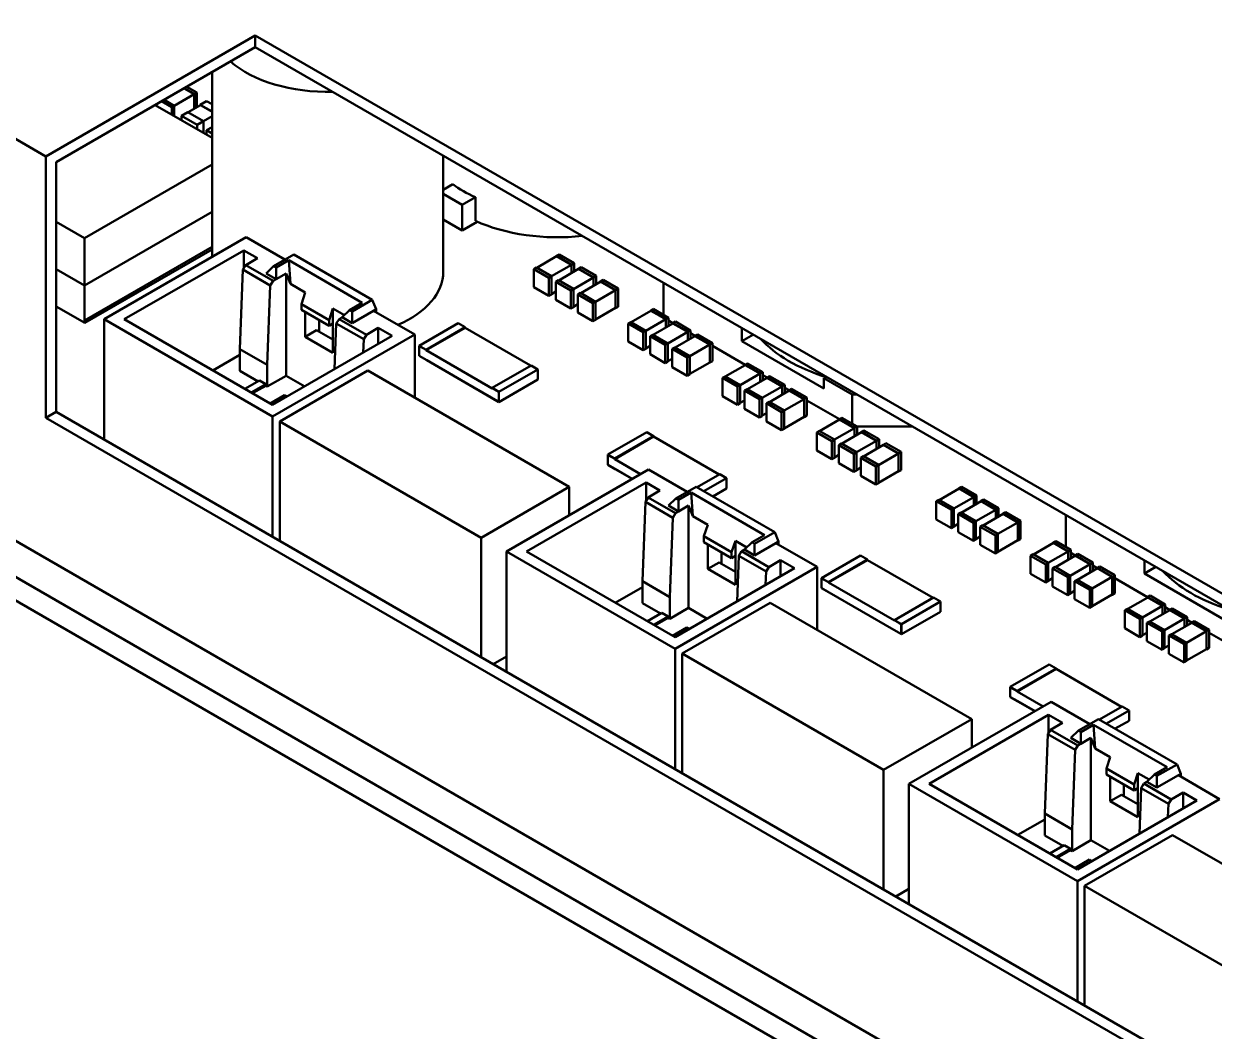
# Model space of a CAD drawing. Header units: millimetres. Extents: x 3324 to 4967, y 672 to 1683.
# Drawn here: x 4193.5 to 4260.5, y 1461.5 to 1518.1 of the extents above; entities that cross this region are included whole.
import ezdxf

# ---------------------------------------------------------------- set-up
doc = ezdxf.new("R2010")
doc.units = ezdxf.units.MM
doc.header["$LTSCALE"] = 1.8
doc.layers.add('외형선(ISO)', color=7, linetype='Continuous', lineweight=50)
doc.layers.add('좁은 외형선(ISO)', color=7, linetype='Continuous', lineweight=35)

msp = doc.modelspace()

# ---------------------------------------------------------------- linework, layer by layer
at = {"layer": '외형선(ISO)'}
for p, q in [((4165.099, 1527.805), (4194.762, 1510.679)), ((4194.762, 1510.679), (4206.535, 1517.477)), ((4206.535, 1517.477), (4206.535, 1516.823)), ((4206.535, 1517.477), (4342.229, 1439.134)), ((4206.535, 1516.823), (4195.328, 1510.353)), ((4341.663, 1438.807), (4206.535, 1516.823)), ((4204.101, 1515.418), (4204.101, 1505.021)), ((4203.097, 1514.178), (4201.975, 1513.53)), ((4202.525, 1514.508), (4203.097, 1514.178)), ((4202.534, 1514.513), (4203.106, 1514.183)), ((4202.676, 1514.595), (4203.247, 1514.265)), ((4203.097, 1514.178), (4203.097, 1513.364)), ((4203.247, 1514.265), (4203.106, 1514.183)), ((4203.106, 1514.183), (4203.106, 1513.368)), ((4203.247, 1514.265), (4203.247, 1513.45)), ((4337.173, 1405.841), (4149.79, 1514.027)), ((4200.898, 1513.569), (4204.101, 1511.719)), ((4200.941, 1513.544), (4200.985, 1513.569)), ((4200.985, 1513.619), (4200.985, 1513.519)), ((4201.261, 1513.779), (4201.833, 1513.448)), ((4201.403, 1513.86), (4201.975, 1513.53)), ((4201.975, 1513.53), (4201.833, 1513.448)), ((4201.833, 1513.448), (4201.833, 1513.029)), ((4201.975, 1513.53), (4201.975, 1512.947)), ((4202.751, 1513.164), (4203.451, 1513.567)), ((4203.442, 1513.581), (4203.795, 1513.785)), ((4204.101, 1513.2), (4203.442, 1513.581)), ((4203.442, 1513.562), (4203.442, 1513.581)), ((4203.451, 1513.567), (4204.101, 1513.192)), ((4204.101, 1513.609), (4203.795, 1513.785)), ((4335.971, 1404.494), (4147.457, 1513.333)), ((4202.381, 1512.764), (4202.336, 1512.738)), ((4202.381, 1512.969), (4202.735, 1513.173)), ((4203.265, 1512.458), (4202.381, 1512.969)), ((4202.381, 1512.712), (4202.381, 1512.969)), ((4203.619, 1512.663), (4202.735, 1513.173)), ((4203.617, 1512.663), (4204.101, 1512.943)), ((4203.265, 1512.458), (4203.619, 1512.663)), ((4203.265, 1512.202), (4203.265, 1512.458)), ((4203.619, 1511.998), (4203.619, 1512.663)), ((4203.795, 1512.152), (4204.101, 1512.329)), ((4204.101, 1511.976), (4203.795, 1512.152)), ((4203.795, 1511.896), (4203.795, 1512.152)), ((4147.457, 1512.027), (4335.971, 1403.188)), ((4203.769, 1511.911), (4203.795, 1511.926)), ((4194.762, 1495.982), (4194.762, 1510.679)), ((4195.328, 1510.353), (4195.328, 1496.309)), ((4204.101, 1510.227), (4196.925, 1506.084)), ((4217.101, 1510.723), (4217.101, 1504.181)), ((4217.64, 1509.115), (4217.101, 1508.804)), ((4217.101, 1508.565), (4218.167, 1507.949)), ((4218.913, 1508.38), (4218.167, 1507.949)), ((4218.913, 1508.38), (4218.913, 1507.053)), ((4204.101, 1507.562), (4196.926, 1503.419)), ((4218.167, 1507.949), (4218.167, 1506.516)), ((4196.925, 1506.084), (4195.328, 1507.006)), ((4218.167, 1506.516), (4217.101, 1507.132)), ((4218.167, 1506.516), (4219.017, 1507.007)), ((4196.925, 1506.084), (4196.925, 1503.42)), ((4206.023, 1506.131), (4198.033, 1501.518)), ((4208.197, 1504.875), (4206.023, 1506.131)), ((4204.101, 1505.589), (4196.925, 1501.446)), ((4204.101, 1505.444), (4196.943, 1501.311)), ((4199.164, 1501.518), (4205.882, 1505.396)), ((4205.882, 1505.396), (4205.882, 1504.379)), ((4205.882, 1505.396), (4206.659, 1504.947)), ((4206.659, 1504.947), (4205.995, 1504.563)), ((4208.692, 1505.161), (4207.561, 1504.508)), ((4207.702, 1504.426), (4208.41, 1504.835)), ((4212.546, 1502.446), (4208.41, 1504.835)), ((4208.41, 1504.835), (4208.507, 1503.503)), ((4213.112, 1502.61), (4208.692, 1505.161)), ((4223.479, 1505.064), (4222.357, 1504.416)), ((4223.612, 1505.161), (4223.471, 1505.079)), ((4223.471, 1505.079), (4224.319, 1504.589)), ((4223.471, 1505.079), (4223.471, 1505.059)), ((4223.479, 1505.064), (4224.311, 1504.584)), ((4223.612, 1505.161), (4224.461, 1504.671)), ((4196.924, 1503.419), (4195.328, 1504.341)), ((4205.669, 1499.844), (4205.84, 1504.31)), ((4205.84, 1504.31), (4205.995, 1504.563)), ((4205.84, 1504.31), (4207.378, 1503.422)), ((4205.995, 1504.563), (4207.533, 1503.675)), ((4207.137, 1504.1), (4207.561, 1504.508)), ((4207.137, 1504.1), (4207.702, 1503.773)), ((4207.561, 1504.508), (4207.702, 1504.426)), ((4207.702, 1504.426), (4207.702, 1503.773)), ((4207.702, 1503.773), (4208.268, 1504.1)), ((4208.268, 1504.1), (4208.507, 1503.503)), ((4208.268, 1498.343), (4208.268, 1504.1)), ((4222.339, 1504.426), (4222.198, 1504.345)), ((4222.198, 1504.345), (4223.046, 1503.855)), ((4222.198, 1504.345), (4222.198, 1503.324)), ((4222.339, 1504.426), (4223.188, 1503.936)), ((4224.311, 1504.584), (4223.188, 1503.936)), ((4224.716, 1504.35), (4223.594, 1503.702)), ((4224.311, 1504.584), (4224.311, 1504.115)), ((4224.461, 1504.671), (4224.319, 1504.589)), ((4224.319, 1504.589), (4224.319, 1504.12)), ((4224.461, 1504.671), (4224.461, 1504.202)), ((4224.849, 1504.447), (4224.708, 1504.365)), ((4224.708, 1504.365), (4225.557, 1503.875)), ((4224.708, 1504.365), (4224.708, 1504.345)), ((4224.716, 1504.35), (4225.548, 1503.87)), ((4224.849, 1504.447), (4225.698, 1503.957)), ((4196.925, 1503.42), (4196.925, 1501.446)), ((4207.207, 1498.956), (4207.378, 1503.422)), ((4207.533, 1503.675), (4207.378, 1503.422)), ((4207.702, 1503.773), (4207.533, 1503.675)), ((4209.346, 1503.018), (4208.507, 1503.503)), ((4223.188, 1503.936), (4223.046, 1503.855)), ((4223.046, 1503.855), (4223.046, 1502.834)), ((4223.188, 1503.936), (4223.188, 1502.916)), ((4223.577, 1503.712), (4223.435, 1503.63)), ((4223.435, 1503.63), (4224.284, 1503.14)), ((4223.435, 1503.63), (4223.435, 1502.609)), ((4223.577, 1503.712), (4224.425, 1503.222)), ((4225.548, 1503.87), (4224.425, 1503.221)), ((4225.954, 1503.635), (4224.831, 1502.987)), ((4225.548, 1503.87), (4225.548, 1503.401)), ((4225.698, 1503.957), (4225.557, 1503.875)), ((4225.557, 1503.875), (4225.557, 1503.406)), ((4225.698, 1503.957), (4225.698, 1503.488)), ((4226.087, 1503.732), (4225.945, 1503.651)), ((4225.945, 1503.651), (4226.794, 1503.161)), ((4225.945, 1503.651), (4225.945, 1503.63)), ((4225.954, 1503.635), (4226.785, 1503.155)), ((4226.087, 1503.732), (4226.935, 1503.242)), ((4229.481, 1501.773), (4229.481, 1503.576)), ((4209.346, 1503.018), (4209.134, 1502.375)), ((4222.198, 1503.324), (4223.046, 1502.834)), ((4223.188, 1502.916), (4223.046, 1502.834)), ((4223.435, 1503.079), (4223.188, 1502.936)), ((4224.425, 1503.222), (4224.284, 1503.14)), ((4224.284, 1503.14), (4224.284, 1502.12)), ((4224.425, 1503.222), (4224.425, 1502.201)), ((4224.814, 1502.997), (4224.673, 1502.916)), ((4224.673, 1502.916), (4225.521, 1502.426)), ((4224.673, 1502.916), (4224.673, 1501.895)), ((4224.814, 1502.997), (4225.663, 1502.507)), ((4226.785, 1503.155), (4225.663, 1502.507)), ((4226.785, 1503.155), (4226.785, 1502.155)), ((4226.935, 1503.242), (4226.794, 1503.161)), ((4226.794, 1503.161), (4226.794, 1502.14)), ((4226.935, 1503.242), (4226.935, 1502.222)), ((4195.328, 1502.243), (4196.943, 1501.311)), ((4209.134, 1502.375), (4210.69, 1501.477)), ((4209.134, 1502.375), (4209.134, 1502.048)), ((4209.134, 1502.048), (4210.69, 1501.15)), ((4210.902, 1502.12), (4210.69, 1501.477)), ((4211.541, 1501.751), (4210.902, 1502.12)), ((4210.902, 1502.12), (4210.902, 1501.273)), ((4211.839, 1502.038), (4211.415, 1501.63)), ((4211.839, 1502.038), (4212.546, 1502.446)), ((4211.839, 1502.038), (4211.98, 1501.956)), ((4213.112, 1502.61), (4211.98, 1501.956)), ((4213.324, 1502.079), (4213.112, 1502.61)), ((4213.183, 1501.997), (4213.324, 1502.079)), ((4213.324, 1501.916), (4213.324, 1502.079)), ((4223.435, 1502.609), (4224.284, 1502.12)), ((4224.425, 1502.201), (4224.284, 1502.12)), ((4224.673, 1502.364), (4224.425, 1502.221)), ((4225.663, 1502.507), (4225.521, 1502.426)), ((4225.521, 1502.426), (4225.521, 1501.405)), ((4225.663, 1502.507), (4225.663, 1501.487)), ((4226.785, 1502.155), (4225.663, 1501.507)), ((4226.777, 1502.15), (4226.794, 1502.14)), ((4226.935, 1502.222), (4226.794, 1502.14)), ((4228.915, 1502.099), (4228.774, 1502.018)), ((4228.915, 1502.099), (4229.764, 1501.609)), ((4196.943, 1501.311), (4196.925, 1501.446)), ((4207.508, 1496.047), (4198.033, 1501.518)), ((4198.033, 1501.518), (4198.033, 1494.747)), ((4207.508, 1496.7), (4199.164, 1501.518)), ((4209.346, 1500.538), (4209.346, 1501.926)), ((4210.124, 1500.824), (4210.124, 1501.477)), ((4210.69, 1501.477), (4210.69, 1501.15)), ((4211.09, 1501.279), (4211.245, 1501.532)), ((4211.415, 1501.63), (4211.245, 1501.532)), ((4211.245, 1501.532), (4212.783, 1500.644)), ((4211.415, 1501.63), (4211.98, 1501.303)), ((4211.98, 1501.303), (4213.183, 1501.997)), ((4211.98, 1501.303), (4211.98, 1501.956)), ((4215.498, 1500.66), (4213.183, 1501.997)), ((4224.673, 1501.895), (4225.521, 1501.405)), ((4225.663, 1501.487), (4225.521, 1501.405)), ((4227.642, 1501.364), (4227.501, 1501.283)), ((4227.642, 1501.364), (4228.491, 1500.874)), ((4228.782, 1502.002), (4227.66, 1501.354)), ((4229.614, 1501.522), (4228.491, 1500.874)), ((4228.774, 1502.018), (4229.622, 1501.528)), ((4228.774, 1502.018), (4228.774, 1501.998)), ((4228.782, 1502.002), (4229.614, 1501.522)), ((4229.614, 1501.522), (4229.614, 1501.054)), ((4229.764, 1501.609), (4229.622, 1501.528)), ((4229.622, 1501.528), (4229.622, 1501.059)), ((4229.764, 1501.609), (4229.764, 1501.14)), ((4230.011, 1501.303), (4229.764, 1501.446)), ((4230.153, 1501.385), (4230.011, 1501.303)), ((4230.153, 1501.385), (4231.001, 1500.895)), ((4209.346, 1500.538), (4209.983, 1500.905)), ((4210.902, 1500.375), (4209.983, 1500.905)), ((4210.69, 1501.15), (4210.902, 1501.273)), ((4210.902, 1499.64), (4210.902, 1501.273)), ((4211.09, 1501.279), (4210.992, 1498.712)), ((4211.09, 1501.279), (4212.628, 1500.391)), ((4212.783, 1500.644), (4213.448, 1501.028)), ((4213.448, 1501.028), (4214.225, 1500.579)), ((4213.448, 1501.028), (4213.448, 1500.13)), ((4217.937, 1501.293), (4215.745, 1500.027)), ((4218.326, 1501.068), (4216.134, 1499.803)), ((4218.326, 1501.04), (4216.134, 1499.774)), ((4217.937, 1501.293), (4218.326, 1501.068)), ((4218.326, 1501.068), (4218.326, 1501.04)), ((4218.326, 1501.04), (4222.014, 1498.911)), ((4227.501, 1501.283), (4228.35, 1500.793)), ((4227.501, 1501.283), (4227.501, 1500.262)), ((4228.491, 1500.874), (4228.35, 1500.793)), ((4228.35, 1500.793), (4228.35, 1499.772)), ((4228.491, 1500.874), (4228.491, 1499.854)), ((4230.02, 1501.288), (4228.897, 1500.64)), ((4230.851, 1500.808), (4229.728, 1500.16)), ((4230.011, 1501.303), (4230.86, 1500.813)), ((4230.011, 1501.303), (4230.011, 1501.283)), ((4230.02, 1501.288), (4230.851, 1500.808)), ((4230.851, 1500.808), (4230.851, 1500.339)), ((4231.001, 1500.895), (4230.86, 1500.813)), ((4230.86, 1500.813), (4230.86, 1500.344)), ((4231.001, 1500.895), (4231.001, 1500.426)), ((4231.249, 1500.589), (4231.001, 1500.732)), ((4233.9, 1500.282), (4233.9, 1501.024)), ((4207.508, 1496.047), (4215.498, 1500.66)), ((4214.225, 1500.579), (4207.508, 1496.7)), ((4209.346, 1500.538), (4210.902, 1499.64)), ((4212.628, 1500.391), (4212.599, 1499.64)), ((4212.783, 1500.644), (4212.628, 1500.391)), ((4215.498, 1500.66), (4215.498, 1497.108)), ((4215.745, 1499.456), (4215.745, 1500.027)), ((4215.745, 1500.027), (4216.134, 1499.803)), ((4227.501, 1500.262), (4228.35, 1499.772)), ((4228.88, 1500.65), (4228.739, 1500.568)), ((4228.739, 1500.568), (4229.587, 1500.078)), ((4228.739, 1500.568), (4228.739, 1499.548)), ((4228.88, 1500.65), (4229.728, 1500.16)), ((4229.728, 1500.16), (4229.587, 1500.078)), ((4229.587, 1500.078), (4229.587, 1499.058)), ((4229.728, 1500.16), (4229.728, 1499.139)), ((4231.257, 1500.574), (4230.135, 1499.925)), ((4232.089, 1500.093), (4230.966, 1499.445)), ((4231.39, 1500.67), (4231.249, 1500.589)), ((4231.249, 1500.589), (4232.097, 1500.099)), ((4231.249, 1500.589), (4231.249, 1500.569)), ((4231.257, 1500.574), (4232.089, 1500.093)), ((4231.39, 1500.67), (4232.239, 1500.18)), ((4232.089, 1500.093), (4232.089, 1499.093)), ((4232.239, 1500.18), (4232.097, 1500.099)), ((4232.097, 1500.099), (4232.097, 1499.078)), ((4232.239, 1500.18), (4232.239, 1499.16)), ((4233.9, 1500.282), (4234.543, 1500.653)), ((4238.497, 1497.629), (4233.9, 1500.282)), ((4204.149, 1498.639), (4205.669, 1499.517)), ((4205.669, 1498.619), (4205.669, 1499.844)), ((4207.207, 1498.956), (4205.669, 1499.844)), ((4216.17, 1499.211), (4215.745, 1499.456)), ((4216.134, 1499.803), (4216.134, 1499.774)), ((4216.134, 1499.774), (4219.847, 1497.631)), ((4228.491, 1499.854), (4228.35, 1499.772)), ((4228.739, 1500.017), (4228.491, 1499.874)), ((4228.739, 1499.548), (4229.587, 1499.058)), ((4230.117, 1499.935), (4229.976, 1499.854)), ((4229.976, 1499.854), (4230.824, 1499.364)), ((4229.976, 1499.854), (4229.976, 1498.833)), ((4230.117, 1499.935), (4230.966, 1499.446)), ((4230.966, 1499.446), (4230.824, 1499.364)), ((4230.824, 1499.364), (4230.824, 1498.343)), ((4230.966, 1499.446), (4230.966, 1498.425)), ((4234.077, 1498.956), (4232.239, 1500.017)), ((4207.207, 1497.731), (4207.207, 1498.956)), ((4219.811, 1497.108), (4216.17, 1499.211)), ((4222.039, 1498.925), (4219.847, 1497.659)), ((4222.428, 1498.7), (4220.236, 1497.435)), ((4222.428, 1498.7), (4222.039, 1498.925)), ((4222.428, 1498.129), (4222.428, 1498.7)), ((4229.728, 1499.139), (4229.587, 1499.058)), ((4229.976, 1499.302), (4229.728, 1499.159)), ((4229.976, 1498.833), (4230.824, 1498.343)), ((4232.089, 1499.093), (4230.966, 1498.445)), ((4232.08, 1499.088), (4232.097, 1499.078)), ((4232.239, 1499.16), (4232.097, 1499.078)), ((4234.086, 1498.941), (4232.963, 1498.292)), ((4234.219, 1499.037), (4234.077, 1498.956)), ((4234.077, 1498.956), (4234.926, 1498.466)), ((4234.077, 1498.956), (4234.077, 1498.936)), ((4234.086, 1498.941), (4234.917, 1498.46)), ((4234.219, 1499.037), (4235.067, 1498.547)), ((4206.695, 1498.027), (4205.669, 1498.619)), ((4206.766, 1498.068), (4205.952, 1497.598)), ((4206.766, 1498.068), (4207.119, 1497.864)), ((4208.268, 1498.343), (4207.207, 1497.731)), ((4212.853, 1498.635), (4207.904, 1495.777)), ((4209.311, 1497.741), (4208.268, 1498.343)), ((4224.188, 1492.091), (4212.853, 1498.635)), ((4222.428, 1498.129), (4220.236, 1496.863)), ((4230.966, 1498.425), (4230.824, 1498.343)), ((4232.946, 1498.302), (4232.804, 1498.221)), ((4232.804, 1498.221), (4233.653, 1497.731)), ((4232.804, 1498.221), (4232.804, 1497.2)), ((4232.946, 1498.302), (4233.794, 1497.813)), ((4234.917, 1498.46), (4233.794, 1497.812)), ((4235.323, 1498.226), (4234.201, 1497.578)), ((4234.917, 1498.46), (4234.917, 1497.992)), ((4235.067, 1498.547), (4234.926, 1498.466)), ((4234.926, 1498.466), (4234.926, 1497.997)), ((4235.067, 1498.547), (4235.067, 1498.078)), ((4235.315, 1498.241), (4235.067, 1498.384)), ((4235.456, 1498.323), (4235.315, 1498.241)), ((4235.315, 1498.241), (4236.163, 1497.751)), ((4235.315, 1498.241), (4235.315, 1498.221)), ((4235.323, 1498.226), (4236.155, 1497.746)), ((4235.456, 1498.323), (4236.305, 1497.833)), ((4238.497, 1498.2), (4238.644, 1498.286)), ((4240.088, 1497.282), (4238.497, 1498.2)), ((4238.497, 1498.2), (4238.497, 1497.629)), ((4206.306, 1497.394), (4207.119, 1497.864)), ((4206.377, 1497.353), (4207.119, 1497.782)), ((4207.119, 1497.782), (4207.119, 1497.864)), ((4207.207, 1497.731), (4207.119, 1497.782)), ((4220.236, 1497.435), (4219.847, 1497.659)), ((4219.847, 1497.659), (4219.847, 1497.631)), ((4220.236, 1496.863), (4220.236, 1497.435)), ((4233.794, 1497.813), (4233.653, 1497.731)), ((4233.653, 1497.731), (4233.653, 1496.71)), ((4233.794, 1497.813), (4233.794, 1496.792)), ((4234.183, 1497.588), (4234.042, 1497.506)), ((4234.042, 1497.506), (4234.89, 1497.016)), ((4234.042, 1497.506), (4234.042, 1496.486)), ((4234.183, 1497.588), (4235.032, 1497.098)), ((4236.155, 1497.746), (4235.032, 1497.098)), ((4236.561, 1497.512), (4235.438, 1496.864)), ((4236.155, 1497.746), (4236.155, 1497.277)), ((4236.305, 1497.833), (4236.163, 1497.751)), ((4236.163, 1497.751), (4236.163, 1497.282)), ((4236.305, 1497.833), (4236.305, 1497.364)), ((4236.552, 1497.527), (4236.305, 1497.67)), ((4236.693, 1497.608), (4236.552, 1497.527)), ((4236.552, 1497.527), (4237.401, 1497.037)), ((4236.552, 1497.527), (4236.552, 1497.507)), ((4236.561, 1497.512), (4237.392, 1497.032)), ((4236.693, 1497.608), (4237.542, 1497.119)), ((4208.18, 1497.251), (4207.367, 1496.782)), ((4208.321, 1497.17), (4208.18, 1497.251)), ((4219.811, 1497.108), (4220.236, 1496.863)), ((4232.804, 1497.2), (4233.653, 1496.71)), ((4233.794, 1496.792), (4233.653, 1496.71)), ((4234.042, 1496.955), (4233.794, 1496.812)), ((4235.032, 1497.098), (4234.89, 1497.016)), ((4234.89, 1497.016), (4234.89, 1495.996)), ((4235.032, 1497.098), (4235.032, 1496.077)), ((4235.421, 1496.874), (4235.279, 1496.792)), ((4235.279, 1496.792), (4236.128, 1496.302)), ((4235.279, 1496.792), (4235.279, 1495.771)), ((4235.421, 1496.874), (4236.269, 1496.384)), ((4237.392, 1497.032), (4236.269, 1496.383)), ((4237.392, 1497.032), (4237.392, 1496.031)), ((4237.542, 1497.119), (4237.401, 1497.037)), ((4237.401, 1497.037), (4237.401, 1496.016)), ((4237.542, 1497.119), (4237.542, 1496.098)), ((4239.38, 1495.894), (4237.542, 1496.955)), ((4240.088, 1497.282), (4240.088, 1495.649)), ((4240.383, 1497.282), (4240.088, 1497.282)), ((4195.328, 1496.309), (4194.762, 1495.982)), ((4195.328, 1496.309), (4330.456, 1418.293)), ((4207.508, 1489.277), (4207.508, 1496.047)), ((4234.042, 1496.486), (4234.89, 1495.996)), ((4235.032, 1496.077), (4234.89, 1495.996)), ((4235.279, 1496.24), (4235.032, 1496.097)), ((4236.269, 1496.384), (4236.128, 1496.302)), ((4236.128, 1496.302), (4236.128, 1495.281)), ((4236.269, 1496.384), (4236.269, 1495.363)), ((4237.392, 1496.031), (4236.269, 1495.383)), ((4237.383, 1496.026), (4237.401, 1496.016)), ((4237.542, 1496.098), (4237.401, 1496.016)), ((4330.456, 1417.64), (4194.762, 1495.982)), ((4207.904, 1495.777), (4219.239, 1489.233)), ((4207.904, 1495.777), (4207.904, 1489.048)), ((4235.279, 1495.771), (4236.128, 1495.281)), ((4236.269, 1495.363), (4236.128, 1495.281)), ((4239.389, 1495.879), (4238.266, 1495.231)), ((4240.221, 1495.399), (4239.098, 1494.75)), ((4239.522, 1495.975), (4239.38, 1495.894)), ((4239.38, 1495.894), (4240.229, 1495.404)), ((4239.38, 1495.894), (4239.38, 1495.874)), ((4239.389, 1495.879), (4240.221, 1495.399)), ((4239.522, 1495.975), (4240.37, 1495.486)), ((4240.221, 1495.399), (4240.221, 1494.93)), ((4240.37, 1495.486), (4240.229, 1495.404)), ((4240.229, 1495.404), (4240.229, 1494.935)), ((4240.37, 1495.486), (4243.494, 1495.486)), ((4240.37, 1495.486), (4240.37, 1495.016)), ((4228.544, 1495.169), (4226.352, 1493.904)), ((4228.933, 1494.945), (4226.741, 1493.679)), ((4228.933, 1494.916), (4226.741, 1493.65)), ((4228.544, 1495.169), (4228.933, 1494.945)), ((4228.933, 1494.945), (4228.933, 1494.916)), ((4228.933, 1494.916), (4232.621, 1492.787)), ((4238.249, 1495.241), (4238.108, 1495.159)), ((4238.108, 1495.159), (4238.956, 1494.669)), ((4238.108, 1495.159), (4238.108, 1494.138)), ((4238.249, 1495.241), (4239.098, 1494.751)), ((4239.098, 1494.751), (4238.956, 1494.669)), ((4239.098, 1494.751), (4239.098, 1493.73)), ((4240.626, 1495.164), (4239.504, 1494.516)), ((4241.458, 1494.684), (4240.335, 1494.036)), ((4240.759, 1495.261), (4240.618, 1495.179)), ((4240.618, 1495.179), (4241.466, 1494.689)), ((4240.618, 1495.179), (4240.618, 1495.159)), ((4240.626, 1495.164), (4241.458, 1494.684)), ((4240.759, 1495.261), (4241.608, 1494.771)), ((4241.458, 1494.684), (4241.458, 1494.215)), ((4241.608, 1494.771), (4241.466, 1494.689)), ((4241.466, 1494.689), (4241.466, 1494.22)), ((4241.608, 1494.771), (4241.608, 1494.302)), ((4238.108, 1494.138), (4238.956, 1493.648)), ((4238.956, 1494.669), (4238.956, 1493.648)), ((4239.487, 1494.526), (4239.345, 1494.445)), ((4239.345, 1494.445), (4240.194, 1493.955)), ((4239.345, 1494.445), (4239.345, 1493.424)), ((4239.487, 1494.526), (4240.335, 1494.036)), ((4240.335, 1494.036), (4240.194, 1493.955)), ((4240.335, 1494.036), (4240.335, 1493.016)), ((4241.864, 1494.45), (4240.741, 1493.802)), ((4241.997, 1494.547), (4241.855, 1494.465)), ((4241.855, 1494.465), (4242.704, 1493.975)), ((4241.855, 1494.465), (4241.855, 1494.445)), ((4241.864, 1494.45), (4242.695, 1493.97)), ((4241.997, 1494.547), (4242.845, 1494.057)), ((4242.845, 1494.057), (4242.704, 1493.975)), ((4242.845, 1494.057), (4242.845, 1493.036)), ((4226.352, 1493.332), (4226.352, 1493.904)), ((4226.352, 1493.904), (4226.741, 1493.679)), ((4226.776, 1493.087), (4226.352, 1493.332)), ((4226.741, 1493.679), (4226.741, 1493.65)), ((4226.741, 1493.65), (4228.201, 1492.807)), ((4239.098, 1493.73), (4238.956, 1493.648)), ((4239.345, 1493.893), (4239.098, 1493.75)), ((4239.345, 1493.424), (4240.194, 1492.934)), ((4240.194, 1493.955), (4240.194, 1492.934)), ((4240.724, 1493.812), (4240.583, 1493.73)), ((4240.583, 1493.73), (4241.431, 1493.24)), ((4240.583, 1493.73), (4240.583, 1492.709)), ((4240.724, 1493.812), (4241.572, 1493.322)), ((4242.695, 1493.97), (4241.572, 1493.321)), ((4242.695, 1493.97), (4242.695, 1492.97)), ((4242.704, 1493.975), (4242.704, 1492.954)), ((4228.65, 1493.067), (4220.66, 1488.454)), ((4227.731, 1492.536), (4226.776, 1493.087)), ((4230.825, 1491.812), (4228.65, 1493.067)), ((4232.645, 1492.801), (4231.373, 1492.067)), ((4233.034, 1492.577), (4232.645, 1492.801)), ((4240.335, 1493.016), (4240.194, 1492.934)), ((4240.583, 1493.179), (4240.335, 1493.036)), ((4240.583, 1492.709), (4241.431, 1492.22)), ((4241.572, 1493.322), (4241.431, 1493.24)), ((4241.431, 1493.24), (4241.431, 1492.22)), ((4241.572, 1493.322), (4241.572, 1492.301)), ((4242.695, 1492.97), (4241.572, 1492.321)), ((4242.687, 1492.964), (4242.704, 1492.954)), ((4242.845, 1493.036), (4242.704, 1492.954)), ((4219.239, 1489.233), (4224.188, 1492.091)), ((4221.792, 1488.454), (4228.509, 1492.332)), ((4224.188, 1492.091), (4224.188, 1490.491)), ((4228.509, 1492.332), (4228.509, 1491.315)), ((4228.509, 1492.332), (4229.287, 1491.883)), ((4231.32, 1492.097), (4230.188, 1491.444)), ((4235.739, 1489.546), (4231.32, 1492.097)), ((4233.034, 1492.577), (4231.762, 1491.842)), ((4233.034, 1492.005), (4232.257, 1491.556)), ((4233.034, 1492.005), (4233.034, 1492.577)), ((4241.572, 1492.301), (4241.431, 1492.22)), ((4246.106, 1492), (4244.984, 1491.352)), ((4246.239, 1492.097), (4246.098, 1492.015)), ((4246.098, 1492.015), (4246.947, 1491.526)), ((4246.098, 1492.015), (4246.098, 1491.995)), ((4246.106, 1492), (4246.938, 1491.52)), ((4246.239, 1492.097), (4247.088, 1491.607)), ((4228.467, 1491.246), (4228.622, 1491.499)), ((4229.287, 1491.883), (4228.622, 1491.499)), ((4228.622, 1491.499), (4230.16, 1490.611)), ((4229.764, 1491.036), (4230.188, 1491.444)), ((4230.188, 1491.444), (4230.33, 1491.362)), ((4230.33, 1491.362), (4231.037, 1491.771)), ((4230.33, 1491.362), (4230.33, 1490.709)), ((4235.174, 1489.382), (4231.037, 1491.771)), ((4231.037, 1491.771), (4231.134, 1490.439)), ((4244.967, 1491.362), (4244.825, 1491.281)), ((4244.967, 1491.362), (4245.815, 1490.872)), ((4246.938, 1491.52), (4245.815, 1490.872)), ((4246.938, 1491.52), (4246.938, 1491.052)), ((4247.088, 1491.607), (4246.947, 1491.526)), ((4246.947, 1491.526), (4246.947, 1491.056)), ((4247.088, 1491.607), (4247.088, 1491.138)), ((4247.477, 1491.383), (4247.335, 1491.301)), ((4247.477, 1491.383), (4248.325, 1490.893)), ((4228.297, 1486.78), (4228.467, 1491.246)), ((4228.467, 1491.246), (4230.005, 1490.359)), ((4229.764, 1491.036), (4230.33, 1490.709)), ((4230.33, 1490.709), (4230.16, 1490.611)), ((4230.33, 1490.709), (4230.896, 1491.036)), ((4230.896, 1491.036), (4231.134, 1490.439)), ((4230.896, 1485.28), (4230.896, 1491.036)), ((4244.825, 1491.281), (4245.674, 1490.791)), ((4244.825, 1491.281), (4244.825, 1490.26)), ((4245.815, 1490.872), (4245.674, 1490.791)), ((4245.674, 1490.791), (4245.674, 1489.77)), ((4245.815, 1490.872), (4245.815, 1489.852)), ((4247.344, 1491.286), (4246.221, 1490.638)), ((4248.175, 1490.806), (4247.053, 1490.157)), ((4247.335, 1491.301), (4248.184, 1490.811)), ((4247.335, 1491.301), (4247.335, 1491.281)), ((4247.344, 1491.286), (4248.175, 1490.806)), ((4248.175, 1490.806), (4248.175, 1490.337)), ((4248.325, 1490.893), (4248.184, 1490.811)), ((4248.184, 1490.811), (4248.184, 1490.342)), ((4248.325, 1490.893), (4248.325, 1490.424)), ((4248.714, 1490.668), (4248.573, 1490.587)), ((4248.714, 1490.668), (4249.563, 1490.178)), ((4229.835, 1485.892), (4230.005, 1490.359)), ((4230.16, 1490.611), (4230.005, 1490.359)), ((4231.974, 1489.954), (4231.134, 1490.439)), ((4244.825, 1490.26), (4245.674, 1489.77)), ((4246.063, 1490.015), (4245.815, 1489.872)), ((4246.204, 1490.648), (4246.063, 1490.566)), ((4246.063, 1490.566), (4246.911, 1490.076)), ((4246.063, 1490.566), (4246.063, 1489.546)), ((4246.204, 1490.648), (4247.053, 1490.158)), ((4247.053, 1490.158), (4246.911, 1490.076)), ((4246.911, 1490.076), (4246.911, 1489.056)), ((4247.053, 1490.158), (4247.053, 1489.137)), ((4248.581, 1490.571), (4247.459, 1489.923)), ((4249.413, 1490.091), (4248.29, 1489.443)), ((4248.573, 1490.587), (4249.421, 1490.097)), ((4248.573, 1490.587), (4248.573, 1490.567)), ((4248.581, 1490.571), (4249.413, 1490.091)), ((4249.413, 1490.091), (4249.413, 1489.091)), ((4249.563, 1490.178), (4249.421, 1490.097)), ((4249.421, 1490.097), (4249.421, 1489.076)), ((4249.563, 1490.178), (4249.563, 1489.158)), ((4252.108, 1488.709), (4252.108, 1490.512)), ((4231.974, 1489.954), (4231.762, 1489.311)), ((4234.466, 1488.974), (4235.174, 1489.382)), ((4235.739, 1489.546), (4234.608, 1488.893)), ((4235.951, 1489.015), (4235.739, 1489.546)), ((4245.815, 1489.852), (4245.674, 1489.77)), ((4246.063, 1489.546), (4246.911, 1489.056)), ((4247.441, 1489.933), (4247.3, 1489.852)), ((4247.3, 1489.852), (4248.149, 1489.362)), ((4247.3, 1489.852), (4247.3, 1488.831)), ((4247.441, 1489.933), (4248.29, 1489.443)), ((4248.29, 1489.443), (4248.149, 1489.362)), ((4248.149, 1489.362), (4248.149, 1488.341)), ((4248.29, 1489.443), (4248.29, 1488.423)), ((4219.239, 1489.233), (4219.239, 1482.504)), ((4231.762, 1489.311), (4233.317, 1488.413)), ((4231.762, 1489.311), (4231.762, 1488.984)), ((4231.762, 1488.984), (4233.317, 1488.086)), ((4231.974, 1487.474), (4231.974, 1488.862)), ((4233.53, 1489.056), (4233.317, 1488.413)), ((4234.168, 1488.687), (4233.53, 1489.056)), ((4233.53, 1489.056), (4233.53, 1488.209)), ((4234.466, 1488.974), (4234.042, 1488.566)), ((4234.466, 1488.974), (4234.608, 1488.893)), ((4234.608, 1488.239), (4235.81, 1488.933)), ((4234.608, 1488.239), (4234.608, 1488.893)), ((4235.81, 1488.933), (4235.951, 1489.015)), ((4238.126, 1487.596), (4235.81, 1488.933)), ((4235.951, 1488.852), (4235.951, 1489.015)), ((4247.053, 1489.137), (4246.911, 1489.056)), ((4247.3, 1489.3), (4247.053, 1489.157)), ((4247.3, 1488.831), (4248.149, 1488.341)), ((4249.413, 1489.091), (4248.29, 1488.443)), ((4249.404, 1489.086), (4249.421, 1489.076)), ((4249.563, 1489.158), (4249.421, 1489.076)), ((4251.41, 1488.938), (4250.287, 1488.29)), ((4251.543, 1489.035), (4251.401, 1488.954)), ((4251.401, 1488.954), (4252.25, 1488.464)), ((4251.401, 1488.954), (4251.401, 1488.934)), ((4251.41, 1488.938), (4252.241, 1488.458)), ((4251.543, 1489.035), (4252.391, 1488.545)), ((4230.135, 1482.983), (4220.66, 1488.454)), ((4220.66, 1488.454), (4220.66, 1481.683)), ((4230.135, 1483.636), (4221.792, 1488.454)), ((4232.752, 1487.76), (4232.752, 1488.413)), ((4233.317, 1488.413), (4233.317, 1488.086)), ((4233.317, 1488.086), (4233.53, 1488.209)), ((4233.53, 1486.576), (4233.53, 1488.209)), ((4233.718, 1488.215), (4233.62, 1485.648)), ((4233.718, 1488.215), (4233.872, 1488.468)), ((4233.718, 1488.215), (4235.256, 1487.327)), ((4234.042, 1488.566), (4233.872, 1488.468)), ((4233.872, 1488.468), (4235.41, 1487.58)), ((4234.042, 1488.566), (4234.608, 1488.239)), ((4240.565, 1488.229), (4238.373, 1486.963)), ((4240.954, 1488.004), (4238.762, 1486.739)), ((4240.565, 1488.229), (4240.954, 1488.004)), ((4240.954, 1488.004), (4240.954, 1487.976)), ((4248.29, 1488.423), (4248.149, 1488.341)), ((4250.27, 1488.3), (4250.128, 1488.219)), ((4250.128, 1488.219), (4250.977, 1487.729)), ((4250.128, 1488.219), (4250.128, 1487.198)), ((4250.27, 1488.3), (4251.118, 1487.81)), ((4252.241, 1488.458), (4251.118, 1487.81)), ((4252.647, 1488.224), (4251.525, 1487.576)), ((4252.241, 1488.458), (4252.241, 1487.99)), ((4252.391, 1488.545), (4252.25, 1488.464)), ((4252.25, 1488.464), (4252.25, 1487.995)), ((4252.391, 1488.545), (4252.391, 1488.076)), ((4252.639, 1488.239), (4252.391, 1488.382)), ((4252.78, 1488.321), (4252.639, 1488.239)), ((4252.639, 1488.239), (4253.487, 1487.749)), ((4252.639, 1488.239), (4252.639, 1488.219)), ((4252.647, 1488.224), (4253.479, 1487.744)), ((4252.78, 1488.321), (4253.629, 1487.831)), ((4230.135, 1482.983), (4238.126, 1487.596)), ((4236.853, 1487.515), (4230.135, 1483.636)), ((4231.974, 1487.474), (4232.61, 1487.841)), ((4231.974, 1487.474), (4233.53, 1486.576)), ((4233.53, 1487.311), (4232.61, 1487.841)), ((4235.256, 1487.327), (4235.227, 1486.576)), ((4235.41, 1487.58), (4235.256, 1487.327)), ((4235.41, 1487.58), (4236.075, 1487.964)), ((4236.075, 1487.964), (4236.853, 1487.515)), ((4236.075, 1487.964), (4236.075, 1487.066)), ((4238.126, 1487.596), (4238.126, 1484.044)), ((4240.954, 1487.976), (4238.762, 1486.71)), ((4240.954, 1487.976), (4244.641, 1485.847)), ((4251.118, 1487.81), (4250.977, 1487.729)), ((4250.977, 1487.729), (4250.977, 1486.708)), ((4251.118, 1487.81), (4251.118, 1486.79)), ((4251.507, 1487.586), (4251.366, 1487.504)), ((4251.366, 1487.504), (4252.214, 1487.014)), ((4251.366, 1487.504), (4251.366, 1486.484)), ((4251.507, 1487.586), (4252.356, 1487.096)), ((4253.479, 1487.744), (4252.356, 1487.096)), ((4253.885, 1487.51), (4252.762, 1486.861)), ((4253.479, 1487.744), (4253.479, 1487.275)), ((4253.629, 1487.831), (4253.487, 1487.749)), ((4253.487, 1487.749), (4253.487, 1487.28)), ((4253.629, 1487.831), (4253.629, 1487.362)), ((4253.876, 1487.525), (4253.629, 1487.668)), ((4254.018, 1487.606), (4253.876, 1487.525)), ((4253.876, 1487.525), (4254.725, 1487.035)), ((4253.876, 1487.525), (4253.876, 1487.505)), ((4253.885, 1487.51), (4254.716, 1487.029)), ((4254.018, 1487.606), (4254.866, 1487.116)), ((4256.528, 1487.219), (4256.528, 1487.96)), ((4256.528, 1487.219), (4257.17, 1487.589)), ((4228.297, 1485.555), (4228.297, 1486.78)), ((4229.835, 1485.892), (4228.297, 1486.78)), ((4238.373, 1486.392), (4238.373, 1486.963)), ((4238.373, 1486.963), (4238.762, 1486.739)), ((4238.762, 1486.739), (4238.762, 1486.71)), ((4238.762, 1486.71), (4242.474, 1484.567)), ((4250.128, 1487.198), (4250.977, 1486.708)), ((4251.118, 1486.79), (4250.977, 1486.708)), ((4251.366, 1486.953), (4251.118, 1486.81)), ((4252.356, 1487.096), (4252.214, 1487.014)), ((4252.214, 1487.014), (4252.214, 1485.994)), ((4252.356, 1487.096), (4252.356, 1486.075)), ((4252.745, 1486.871), (4252.603, 1486.79)), ((4252.603, 1486.79), (4253.452, 1486.3)), ((4252.603, 1486.79), (4252.603, 1485.769)), ((4252.745, 1486.871), (4253.593, 1486.382)), ((4254.716, 1487.029), (4253.593, 1486.381)), ((4254.716, 1487.029), (4254.716, 1486.029)), ((4254.866, 1487.116), (4254.725, 1487.035)), ((4254.725, 1487.035), (4254.725, 1486.014)), ((4254.866, 1487.116), (4254.866, 1486.096)), ((4256.705, 1485.892), (4254.866, 1486.953)), ((4261.124, 1484.565), (4256.528, 1487.219)), ((4226.777, 1485.576), (4228.297, 1486.453)), ((4238.797, 1486.147), (4238.373, 1486.392)), ((4242.439, 1484.044), (4238.797, 1486.147)), ((4251.366, 1486.484), (4252.214, 1485.994)), ((4252.356, 1486.075), (4252.214, 1485.994)), ((4252.603, 1486.238), (4252.356, 1486.095)), ((4253.593, 1486.382), (4253.452, 1486.3)), ((4253.452, 1486.3), (4253.452, 1485.279)), ((4253.593, 1486.382), (4253.593, 1485.361)), ((4254.716, 1486.029), (4253.593, 1485.381)), ((4254.707, 1486.024), (4254.725, 1486.014)), ((4254.866, 1486.096), (4254.725, 1486.014)), ((4256.846, 1485.973), (4256.705, 1485.892)), ((4256.846, 1485.973), (4257.695, 1485.483)), ((4229.322, 1484.963), (4228.297, 1485.555)), ((4229.835, 1484.667), (4229.835, 1485.892)), ((4235.481, 1485.571), (4230.531, 1482.713)), ((4246.816, 1479.027), (4235.481, 1485.571)), ((4244.666, 1485.861), (4242.474, 1484.596)), ((4245.055, 1485.637), (4242.863, 1484.371)), ((4245.055, 1485.637), (4244.666, 1485.861)), ((4245.055, 1485.065), (4245.055, 1485.637)), ((4252.603, 1485.769), (4253.452, 1485.279)), ((4253.593, 1485.361), (4253.452, 1485.279)), ((4256.713, 1485.877), (4255.591, 1485.229)), ((4257.545, 1485.396), (4256.422, 1484.748)), ((4256.705, 1485.892), (4257.553, 1485.402)), ((4256.705, 1485.892), (4256.705, 1485.872)), ((4256.713, 1485.877), (4257.545, 1485.396)), ((4257.545, 1485.396), (4257.545, 1484.928)), ((4257.695, 1485.483), (4257.553, 1485.402)), ((4257.553, 1485.402), (4257.553, 1484.933)), ((4257.695, 1485.483), (4257.695, 1485.014)), ((4257.942, 1485.177), (4257.695, 1485.32)), ((4229.393, 1485.004), (4228.58, 1484.534)), ((4228.933, 1484.33), (4229.746, 1484.8)), ((4229.004, 1484.29), (4229.746, 1484.718)), ((4229.393, 1485.004), (4229.746, 1484.8)), ((4229.746, 1484.718), (4229.746, 1484.8)), ((4229.835, 1484.667), (4229.746, 1484.718)), ((4230.896, 1485.28), (4229.835, 1484.667)), ((4231.939, 1484.677), (4230.896, 1485.28)), ((4245.055, 1485.065), (4242.863, 1483.799)), ((4255.573, 1485.239), (4255.432, 1485.157)), ((4255.432, 1485.157), (4256.28, 1484.667)), ((4255.432, 1485.157), (4255.432, 1484.136)), ((4255.573, 1485.239), (4256.422, 1484.749)), ((4256.422, 1484.749), (4256.28, 1484.667)), ((4256.28, 1484.667), (4256.28, 1483.646)), ((4256.422, 1484.749), (4256.422, 1483.728)), ((4257.95, 1485.162), (4256.828, 1484.514)), ((4258.782, 1484.682), (4257.659, 1484.034)), ((4258.083, 1485.259), (4257.942, 1485.177)), ((4257.942, 1485.177), (4258.791, 1484.687)), ((4257.942, 1485.177), (4257.942, 1485.157)), ((4257.95, 1485.162), (4258.782, 1484.682)), ((4258.083, 1485.259), (4258.932, 1484.769)), ((4258.782, 1484.682), (4258.782, 1484.213)), ((4258.932, 1484.769), (4258.791, 1484.687)), ((4258.791, 1484.687), (4258.791, 1484.218)), ((4258.932, 1484.769), (4258.932, 1484.3)), ((4230.807, 1484.187), (4229.994, 1483.718)), ((4230.949, 1484.106), (4230.807, 1484.187)), ((4242.439, 1484.044), (4242.863, 1483.799)), ((4242.863, 1484.371), (4242.474, 1484.596)), ((4242.474, 1484.596), (4242.474, 1484.567)), ((4242.863, 1483.799), (4242.863, 1484.371)), ((4255.432, 1484.136), (4256.28, 1483.646)), ((4256.811, 1484.524), (4256.669, 1484.442)), ((4256.669, 1484.442), (4257.518, 1483.953)), ((4256.669, 1484.442), (4256.669, 1483.422)), ((4256.811, 1484.524), (4257.659, 1484.034)), ((4257.659, 1484.034), (4257.518, 1483.953)), ((4257.659, 1484.034), (4257.659, 1483.014)), ((4259.188, 1484.448), (4258.065, 1483.8)), ((4260.019, 1483.968), (4258.897, 1483.319)), ((4259.179, 1484.463), (4258.932, 1484.606)), ((4259.321, 1484.544), (4259.179, 1484.463)), ((4259.179, 1484.463), (4260.028, 1483.973)), ((4259.179, 1484.463), (4259.179, 1484.443)), ((4259.188, 1484.448), (4260.019, 1483.968)), ((4259.321, 1484.544), (4260.169, 1484.055)), ((4260.019, 1483.968), (4260.019, 1482.967)), ((4260.169, 1484.055), (4260.028, 1483.973)), ((4260.028, 1483.973), (4260.028, 1482.952)), ((4260.169, 1484.055), (4260.169, 1483.034)), ((4256.422, 1483.728), (4256.28, 1483.646)), ((4256.669, 1483.891), (4256.422, 1483.748)), ((4256.669, 1483.422), (4257.518, 1482.932)), ((4257.518, 1483.953), (4257.518, 1482.932)), ((4258.048, 1483.81), (4257.907, 1483.728)), ((4257.907, 1483.728), (4258.755, 1483.238)), ((4257.907, 1483.728), (4257.907, 1482.707)), ((4258.048, 1483.81), (4258.897, 1483.32)), ((4258.897, 1483.32), (4258.755, 1483.238)), ((4258.897, 1483.32), (4258.897, 1482.299)), ((4262.008, 1482.83), (4260.169, 1483.891)), ((4230.135, 1476.213), (4230.135, 1482.983)), ((4230.531, 1482.713), (4241.866, 1476.169)), ((4230.531, 1482.713), (4230.531, 1475.984)), ((4257.659, 1483.014), (4257.518, 1482.932)), ((4257.907, 1483.176), (4257.659, 1483.034)), ((4257.907, 1482.707), (4258.755, 1482.217)), ((4258.755, 1483.238), (4258.755, 1482.217)), ((4260.019, 1482.967), (4258.897, 1482.319)), ((4260.011, 1482.962), (4260.028, 1482.952)), ((4260.169, 1483.034), (4260.028, 1482.952)), ((4219.916, 1482.113), (4220.66, 1482.542)), ((4251.171, 1482.105), (4248.979, 1480.84)), ((4251.171, 1482.105), (4251.56, 1481.881)), ((4258.897, 1482.299), (4258.755, 1482.217)), ((4251.56, 1481.881), (4249.368, 1480.615)), ((4251.56, 1481.852), (4249.368, 1480.587)), ((4251.56, 1481.881), (4251.56, 1481.852)), ((4251.56, 1481.852), (4255.248, 1479.723)), ((4248.979, 1480.268), (4248.979, 1480.84)), ((4248.979, 1480.84), (4249.368, 1480.615)), ((4249.368, 1480.615), (4249.368, 1480.587)), ((4251.278, 1480.003), (4243.288, 1475.39)), ((4249.404, 1480.023), (4248.979, 1480.268)), ((4249.368, 1480.587), (4250.829, 1479.743)), ((4250.358, 1479.472), (4249.404, 1480.023)), ((4253.452, 1478.748), (4251.278, 1480.003)), ((4255.273, 1479.737), (4254, 1479.003)), ((4255.662, 1479.513), (4254.389, 1478.778)), ((4255.662, 1479.513), (4255.273, 1479.737)), ((4255.662, 1478.941), (4255.662, 1479.513)), ((4241.866, 1476.169), (4246.816, 1479.027)), ((4244.419, 1475.39), (4251.136, 1479.268)), ((4246.816, 1479.027), (4246.816, 1477.427)), ((4251.136, 1479.268), (4251.136, 1478.251)), ((4251.136, 1479.268), (4251.914, 1478.819)), ((4251.914, 1478.819), (4251.25, 1478.435)), ((4253.947, 1479.033), (4252.816, 1478.38)), ((4252.957, 1478.298), (4253.664, 1478.707)), ((4257.801, 1476.318), (4253.664, 1478.707)), ((4253.664, 1478.707), (4253.762, 1477.375)), ((4258.367, 1476.482), (4253.947, 1479.033)), ((4255.662, 1478.941), (4254.884, 1478.492)), ((4250.924, 1473.716), (4251.095, 1478.183)), ((4251.095, 1478.183), (4251.25, 1478.435)), ((4251.095, 1478.183), (4252.633, 1477.295)), ((4251.25, 1478.435), (4252.787, 1477.547)), ((4252.392, 1477.972), (4252.816, 1478.38)), ((4252.392, 1477.972), (4252.957, 1477.645)), ((4252.816, 1478.38), (4252.957, 1478.298)), ((4252.957, 1478.298), (4252.957, 1477.645)), ((4252.957, 1477.645), (4253.523, 1477.972)), ((4253.523, 1477.972), (4253.762, 1477.375)), ((4253.523, 1472.216), (4253.523, 1477.972)), ((4252.462, 1472.828), (4252.633, 1477.295)), ((4252.787, 1477.547), (4252.633, 1477.295)), ((4252.957, 1477.645), (4252.787, 1477.547)), ((4254.601, 1476.89), (4253.762, 1477.375)), ((4254.601, 1476.89), (4254.389, 1476.247)), ((4241.866, 1476.169), (4241.866, 1469.44)), ((4254.389, 1476.247), (4255.945, 1475.349)), ((4254.389, 1476.247), (4254.389, 1475.92)), ((4256.157, 1475.992), (4255.945, 1475.349)), ((4256.796, 1475.623), (4256.157, 1475.992)), ((4256.157, 1475.992), (4256.157, 1475.145)), ((4257.094, 1475.91), (4257.801, 1476.318)), ((4258.367, 1476.482), (4257.235, 1475.829)), ((4258.579, 1475.951), (4258.367, 1476.482)), ((4258.437, 1475.869), (4258.579, 1475.951)), ((4258.579, 1475.788), (4258.579, 1475.951)), ((4252.763, 1469.919), (4243.288, 1475.39)), ((4243.288, 1475.39), (4243.288, 1468.619)), ((4252.763, 1470.572), (4244.419, 1475.39)), ((4254.389, 1475.92), (4255.945, 1475.022)), ((4254.601, 1474.41), (4254.601, 1475.798)), ((4255.379, 1474.696), (4255.379, 1475.349)), ((4255.945, 1475.349), (4255.945, 1475.022)), ((4256.345, 1475.151), (4256.5, 1475.404)), ((4256.67, 1475.502), (4256.5, 1475.404)), ((4256.5, 1475.404), (4258.038, 1474.516)), ((4257.094, 1475.91), (4256.67, 1475.502)), ((4256.67, 1475.502), (4257.235, 1475.175)), ((4257.094, 1475.91), (4257.235, 1475.829)), ((4257.235, 1475.175), (4258.437, 1475.869)), ((4257.235, 1475.175), (4257.235, 1475.829)), ((4260.753, 1474.532), (4258.437, 1475.869)), ((4254.601, 1474.41), (4255.238, 1474.777)), ((4256.157, 1474.247), (4255.238, 1474.777)), ((4255.945, 1475.022), (4256.157, 1475.145)), ((4256.157, 1473.512), (4256.157, 1475.145)), ((4256.345, 1475.151), (4256.247, 1472.584)), ((4256.345, 1475.151), (4257.883, 1474.263)), ((4258.038, 1474.516), (4258.703, 1474.9)), ((4258.703, 1474.9), (4259.48, 1474.451)), ((4258.703, 1474.9), (4258.703, 1474.002)), ((4252.763, 1469.919), (4260.753, 1474.532)), ((4259.48, 1474.451), (4252.763, 1470.572)), ((4254.601, 1474.41), (4256.157, 1473.512)), ((4257.883, 1474.263), (4257.854, 1473.512)), ((4258.038, 1474.516), (4257.883, 1474.263)), ((4249.404, 1472.512), (4250.924, 1473.389)), ((4250.924, 1472.491), (4250.924, 1473.716)), ((4252.462, 1472.828), (4250.924, 1473.716)), ((4252.462, 1471.603), (4252.462, 1472.828)), ((4251.95, 1471.899), (4250.924, 1472.491)), ((4252.02, 1471.94), (4251.207, 1471.471)), ((4252.02, 1471.94), (4252.374, 1471.736)), ((4253.523, 1472.216), (4252.462, 1471.603)), ((4258.108, 1472.507), (4253.158, 1469.65)), ((4254.566, 1471.613), (4253.523, 1472.216)), ((4269.443, 1465.963), (4258.108, 1472.507)), ((4251.561, 1471.266), (4252.374, 1471.736)), ((4251.631, 1471.226), (4252.374, 1471.654)), ((4252.374, 1471.654), (4252.374, 1471.736)), ((4252.462, 1471.603), (4252.374, 1471.654)), ((4253.435, 1471.124), (4252.621, 1470.654)), ((4253.576, 1471.042), (4253.435, 1471.124)), ((4252.763, 1463.149), (4252.763, 1469.919)), ((4242.544, 1469.049), (4243.288, 1469.478)), ((4253.158, 1469.65), (4264.493, 1463.105)), ((4253.158, 1469.65), (4253.158, 1462.92))]:
    msp.add_line(p, q, dxfattribs=at)
for centre, major_axis, start_param, end_param in [((4210.601, 1518.062), (-6.5, 0), 0.574838, 1.614406), ((4223.541, 1511.787), (7.5, 0), 3.806701, 4.047281), ((4223.541, 1510.46), (-7.5, 0), 0.905688, 1.756739), ((4210.601, 1504.181), (6.5, 0), 5.36672, 6.283185), ((4210.601, 1504.181), (6.5, 0), 4.743817, 4.758694), ((4242.916, 1502.834), (-9, 0), 0.482934, 1.072666), ((4265.543, 1489.77), (-9, 0), 0.482934, 1.072666)]:
    msp.add_ellipse(centre, major_axis=major_axis, ratio=0.57735, start_param=start_param, end_param=end_param, dxfattribs=at)
at = {"layer": '좁은 외형선(ISO)'}
for p, q in [((4215.77, 1499.47), (4215.77, 1499.984)), ((4215.77, 1499.984), (4216.134, 1499.774)), ((4216.17, 1499.239), (4215.77, 1499.47)), ((4216.17, 1499.239), (4216.17, 1499.211)), ((4216.17, 1499.239), (4219.811, 1497.137)), ((4219.847, 1497.631), (4220.211, 1497.421)), ((4220.211, 1497.421), (4220.211, 1496.906)), ((4220.211, 1496.906), (4219.811, 1497.137)), ((4219.811, 1497.137), (4219.811, 1497.108)), ((4226.377, 1493.346), (4226.377, 1493.861)), ((4226.377, 1493.861), (4226.741, 1493.65)), ((4226.776, 1493.116), (4226.377, 1493.346)), ((4226.776, 1493.116), (4226.776, 1493.087)), ((4226.776, 1493.116), (4227.756, 1492.55)), ((4238.398, 1486.406), (4238.398, 1486.92)), ((4238.398, 1486.92), (4238.762, 1486.71)), ((4238.797, 1486.175), (4238.398, 1486.406)), ((4238.797, 1486.175), (4238.797, 1486.147)), ((4238.797, 1486.175), (4242.439, 1484.073)), ((4242.838, 1483.842), (4242.439, 1484.073)), ((4242.439, 1484.073), (4242.439, 1484.044)), ((4242.474, 1484.567), (4242.838, 1484.357)), ((4242.838, 1484.357), (4242.838, 1483.842)), ((4249.004, 1480.282), (4249.004, 1480.797)), ((4249.004, 1480.797), (4249.368, 1480.587)), ((4249.404, 1480.052), (4249.004, 1480.282)), ((4249.404, 1480.052), (4249.404, 1480.023)), ((4249.404, 1480.052), (4250.383, 1479.486))]:
    msp.add_line(p, q, dxfattribs=at)

doc.saveas('drawing.dxf')
